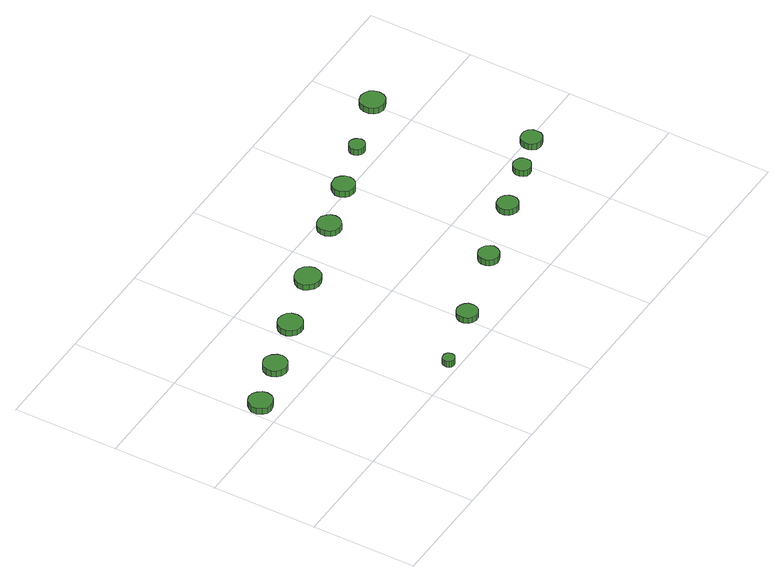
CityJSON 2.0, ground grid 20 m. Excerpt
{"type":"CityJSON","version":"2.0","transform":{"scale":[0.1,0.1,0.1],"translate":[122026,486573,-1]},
"CityObjects":{
"tree1":{"type":"SolitaryVegetationObject","attributes":{"function":"something"},"geometry":[{"type":"MultiSurface","lod":"1","boundaries":[[[0,1,2,3,4,5,6,7,8,9,10,11,12,13,14]],[[15,16,17,18,19,20,21,22,23,24,25,26,27,28,29]],[[0,29,28,1]],[[1,28,27,2]],[[2,27,26,3]],[[3,26,25,4]],[[4,25,24,5]],[[5,24,23,6]],[[6,23,22,7]],[[7,22,21,8]],[[8,21,20,9]],[[9,20,19,10]],[[10,19,18,11]],[[11,18,17,12]],[[12,17,16,13]],[[13,16,15,14]],[[14,15,29,0]]]}]},
"tree2":{"type":"SolitaryVegetationObject","attributes":{"function":"something"},"geometry":[{"type":"MultiSurface","lod":"1","boundaries":[[[30,31,32,33,34,35,36,37,38,39,40,41,42,43,44]],[[45,46,47,48,49,50,51,52,53,54,55,56,57,58,59]],[[30,59,58,31]],[[31,58,57,32]],[[32,57,56,33]],[[33,56,55,34]],[[34,55,54,35]],[[35,54,53,36]],[[36,53,52,37]],[[37,52,51,38]],[[38,51,50,39]],[[39,50,49,40]],[[40,49,48,41]],[[41,48,47,42]],[[42,47,46,43]],[[43,46,45,44]],[[44,45,59,30]]]}]},
"tree3":{"type":"SolitaryVegetationObject","attributes":{"function":"something"},"geometry":[{"type":"MultiSurface","lod":"1","boundaries":[[[60,61,62,63,64,65,66,67,68,69,70,71,72,73,74]],[[75,76,77,78,79,80,81,82,83,84,85,86,87,88,89]],[[60,89,88,61]],[[61,88,87,62]],[[62,87,86,63]],[[63,86,85,64]],[[64,85,84,65]],[[65,84,83,66]],[[66,83,82,67]],[[67,82,81,68]],[[68,81,80,69]],[[69,80,79,70]],[[70,79,78,71]],[[71,78,77,72]],[[72,77,76,73]],[[73,76,75,74]],[[74,75,89,60]]]}]},
"tree4":{"type":"SolitaryVegetationObject","attributes":{"function":"something"},"geometry":[{"type":"MultiSurface","lod":"1","boundaries":[[[90,91,92,93,94,95,96,97,98,99,100,101,102,103,104]],[[105,106,107,108,109,110,111,112,113,114,115,116,117,118,119]],[[90,119,118,91]],[[91,118,117,92]],[[92,117,116,93]],[[93,116,115,94]],[[94,115,114,95]],[[95,114,113,96]],[[96,113,112,97]],[[97,112,111,98]],[[98,111,110,99]],[[99,110,109,100]],[[100,109,108,101]],[[101,108,107,102]],[[102,107,106,103]],[[103,106,105,104]],[[104,105,119,90]]]}]},
"tree5":{"type":"SolitaryVegetationObject","attributes":{"function":"something"},"geometry":[{"type":"MultiSurface","lod":"1","boundaries":[[[120,121,122,123,124,125,126,127,128,129,130,131,132,133,134]],[[135,136,137,138,139,140,141,142,143,144,145,146,147,148,149]],[[120,149,148,121]],[[121,148,147,122]],[[122,147,146,123]],[[123,146,145,124]],[[124,145,144,125]],[[125,144,143,126]],[[126,143,142,127]],[[127,142,141,128]],[[128,141,140,129]],[[129,140,139,130]],[[130,139,138,131]],[[131,138,137,132]],[[132,137,136,133]],[[133,136,135,134]],[[134,135,149,120]]]}]},
"tree6":{"type":"SolitaryVegetationObject","attributes":{"function":"something"},"geometry":[{"type":"MultiSurface","lod":"1","boundaries":[[[150,151,152,153,154,155,156,157,158,159,160,161,162,163,164]],[[165,166,167,168,169,170,171,172,173,174,175,176,177,178,179]],[[150,179,178,151]],[[151,178,177,152]],[[152,177,176,153]],[[153,176,175,154]],[[154,175,174,155]],[[155,174,173,156]],[[156,173,172,157]],[[157,172,171,158]],[[158,171,170,159]],[[159,170,169,160]],[[160,169,168,161]],[[161,168,167,162]],[[162,167,166,163]],[[163,166,165,164]],[[164,165,179,150]]]}]},
"tree7":{"type":"SolitaryVegetationObject","attributes":{"function":"something"},"geometry":[{"type":"MultiSurface","lod":"1","boundaries":[[[180,181,182,183,184,185,186,187,188,189,190,191,192,193,194]],[[195,196,197,198,199,200,201,202,203,204,205,206,207,208,209]],[[180,209,208,181]],[[181,208,207,182]],[[182,207,206,183]],[[183,206,205,184]],[[184,205,204,185]],[[185,204,203,186]],[[186,203,202,187]],[[187,202,201,188]],[[188,201,200,189]],[[189,200,199,190]],[[190,199,198,191]],[[191,198,197,192]],[[192,197,196,193]],[[193,196,195,194]],[[194,195,209,180]]]}]},
"tree8":{"type":"SolitaryVegetationObject","attributes":{"function":"something"},"geometry":[{"type":"MultiSurface","lod":"1","boundaries":[[[210,211,212,213,214,215,216,217,218,219,220,221,222,223,224]],[[225,226,227,228,229,230,231,232,233,234,235,236,237,238,239]],[[210,239,238,211]],[[211,238,237,212]],[[212,237,236,213]],[[213,236,235,214]],[[214,235,234,215]],[[215,234,233,216]],[[216,233,232,217]],[[217,232,231,218]],[[218,231,230,219]],[[219,230,229,220]],[[220,229,228,221]],[[221,228,227,222]],[[222,227,226,223]],[[223,226,225,224]],[[224,225,239,210]]]}]},
"tree9":{"type":"SolitaryVegetationObject","attributes":{"function":"something"},"geometry":[{"type":"MultiSurface","lod":"1","boundaries":[[[240,241,242,243,244,245,246,247,248,249,250,251,252,253,254]],[[255,256,257,258,259,260,261,262,263,264,265,266,267,268,269]],[[240,269,268,241]],[[241,268,267,242]],[[242,267,266,243]],[[243,266,265,244]],[[244,265,264,245]],[[245,264,263,246]],[[246,263,262,247]],[[247,262,261,248]],[[248,261,260,249]],[[249,260,259,250]],[[250,259,258,251]],[[251,258,257,252]],[[252,257,256,253]],[[253,256,255,254]],[[254,255,269,240]]]}]},
"tree10":{"type":"SolitaryVegetationObject","attributes":{"function":"something"},"geometry":[{"type":"MultiSurface","lod":"1","boundaries":[[[270,271,272,273,274,275,276,277,278,279,280,281,282,283,284]],[[285,286,287,288,289,290,291,292,293,294,295,296,297,298,299]],[[270,299,298,271]],[[271,298,297,272]],[[272,297,296,273]],[[273,296,295,274]],[[274,295,294,275]],[[275,294,293,276]],[[276,293,292,277]],[[277,292,291,278]],[[278,291,290,279]],[[279,290,289,280]],[[280,289,288,281]],[[281,288,287,282]],[[282,287,286,283]],[[283,286,285,284]],[[284,285,299,270]]]}]},
"tree11":{"type":"SolitaryVegetationObject","attributes":{"function":"something"},"geometry":[{"type":"MultiSurface","lod":"1","boundaries":[[[300,301,302,303,304,305,306,307,308,309,310,311,312,313,314]],[[315,316,317,318,319,320,321,322,323,324,325,326,327,328,329]],[[300,329,328,301]],[[301,328,327,302]],[[302,327,326,303]],[[303,326,325,304]],[[304,325,324,305]],[[305,324,323,306]],[[306,323,322,307]],[[307,322,321,308]],[[308,321,320,309]],[[309,320,319,310]],[[310,319,318,311]],[[311,318,317,312]],[[312,317,316,313]],[[313,316,315,314]],[[314,315,329,300]]]}]},
"tree12":{"type":"SolitaryVegetationObject","attributes":{"function":"something"},"geometry":[{"type":"MultiSurface","lod":"1","boundaries":[[[330,331,332,333,334,335,336,337,338,339,340,341,342,343,344]],[[345,346,347,348,349,350,351,352,353,354,355,356,357,358,359]],[[330,359,358,331]],[[331,358,357,332]],[[332,357,356,333]],[[333,356,355,334]],[[334,355,354,335]],[[335,354,353,336]],[[336,353,352,337]],[[337,352,351,338]],[[338,351,350,339]],[[339,350,349,340]],[[340,349,348,341]],[[341,348,347,342]],[[342,347,346,343]],[[343,346,345,344]],[[344,345,359,330]]]}]},
"tree13":{"type":"SolitaryVegetationObject","attributes":{"function":"something"},"geometry":[{"type":"MultiSurface","lod":"1","boundaries":[[[360,361,362,363,364,365,366,367,368,369,370,371,372,373,374]],[[375,376,377,378,379,380,381,382,383,384,385,386,387,388,389]],[[360,389,388,361]],[[361,388,387,362]],[[362,387,386,363]],[[363,386,385,364]],[[364,385,384,365]],[[365,384,383,366]],[[366,383,382,367]],[[367,382,381,368]],[[368,381,380,369]],[[369,380,379,370]],[[370,379,378,371]],[[371,378,377,372]],[[372,377,376,373]],[[373,376,375,374]],[[374,375,389,360]]]}]},
"tree14":{"type":"SolitaryVegetationObject","attributes":{"function":"something"},"geometry":[{"type":"MultiSurface","lod":"1","boundaries":[[[390,391,392,393,394,395,396,397,398,399,400,401,402,403,404]],[[405,406,407,408,409,410,411,412,413,414,415,416,417,418,419]],[[390,419,418,391]],[[391,418,417,392]],[[392,417,416,393]],[[393,416,415,394]],[[394,415,414,395]],[[395,414,413,396]],[[396,413,412,397]],[[397,412,411,398]],[[398,411,410,399]],[[399,410,409,400]],[[400,409,408,401]],[[401,408,407,402]],[[402,407,406,403]],[[403,406,405,404]],[[404,405,419,390]]]}]}
},
"vertices":[
[49,242,18],[47,251,18],[41,259,18],[33,264,18],[24,265,18],[15,262,18],[8,255,18],[4,247,18],[4,237,18],[8,229,18],[15,222,18],[24,220,18],[33,221,18],[41,225,18],[47,233,18],[47,233,5],[41,225,5],[33,221,5],[24,220,5],[15,222,5],[8,229,5],[4,237,5],[4,247,5],[8,255,5],[15,262,5],[24,265,5],[33,264,5],[41,259,5],[47,251,5],[49,242,5],
[146,270,18],[144,279,18],[138,287,18],[130,292,18],[121,293,18],[112,290,18],[105,284,18],[101,275,18],[101,266,18],[105,257,18],[112,251,18],[121,248,18],[130,249,18],[138,254,18],[144,261,18],[144,261,5],[138,254,5],[130,249,5],[121,248,5],[112,251,5],[105,257,5],[101,266,5],[101,275,5],[105,284,5],[112,290,5],[121,293,5],[130,292,5],[138,287,5],[144,279,5],[146,270,5],
[300,20,18],[299,25,18],[297,28,18],[292,31,18],[288,31,18],[283,30,18],[280,27,18],[278,22,18],[278,18,18],[280,13,18],[283,10,18],[288,9,18],[292,9,18],[297,12,18],[299,15,18],[299,15,5],[297,12,5],[292,9,5],[288,9,5],[283,10,5],[280,13,5],[278,18,5],[278,22,5],[280,27,5],[283,30,5],[288,31,5],[292,31,5],[297,28,5],[299,25,5],[300,20,5],
[252,303,17],[250,313,17],[245,321,17],[236,325,17],[226,326,17],[217,323,17],[210,317,17],[206,308,17],[206,298,17],[210,289,17],[217,283,17],[226,280,17],[236,281,17],[245,286,17],[250,293,17],[250,293,5],[245,286,5],[236,281,5],[226,280,5],[217,283,5],[210,289,5],[206,298,5],[206,308,5],[210,317,5],[217,323,5],[226,326,5],[236,325,5],[245,321,5],[250,313,5],[252,303,5],
[429,55,18],[428,63,18],[423,69,18],[416,73,18],[408,74,18],[400,72,18],[394,66,18],[391,59,18],[391,51,18],[394,43,18],[400,38,18],[408,35,18],[416,36,18],[423,40,18],[428,47,18],[428,47,6],[423,40,6],[416,36,6],[408,35,6],[400,38,6],[394,43,6],[391,51,6],[391,59,6],[394,66,6],[400,72,6],[408,74,6],[416,73,6],[423,69,6],[428,63,6],[429,55,6],
[373,339,17],[371,349,17],[365,357,17],[356,362,17],[346,363,17],[336,360,17],[329,353,17],[324,344,17],[324,334,17],[329,325,17],[336,318,17],[346,315,17],[356,316,17],[365,321,17],[371,329,17],[371,329,5],[365,321,5],[356,316,5],[346,315,5],[336,318,5],[329,325,5],[324,334,5],[324,344,5],[329,353,5],[336,360,5],[346,363,5],[356,362,5],[365,357,5],[371,349,5],[373,339,5],
[579,101,18],[577,108,18],[572,115,18],[565,119,18],[557,120,18],[549,117,18],[543,112,18],[540,105,18],[540,96,18],[543,89,18],[549,84,18],[557,81,18],[565,82,18],[572,86,18],[577,93,18],[577,93,5],[572,86,5],[565,82,5],[557,81,5],[549,84,5],[543,89,5],[540,96,5],[540,105,5],[543,112,5],[549,117,5],[557,120,5],[565,119,5],[572,115,5],[577,108,5],[579,101,5],
[508,378,17],[506,387,17],[501,394,17],[493,399,17],[484,400,17],[475,397,17],[468,391,17],[465,383,17],[465,374,17],[468,365,17],[475,359,17],[484,356,17],[493,357,17],[501,362,17],[506,369,17],[506,369,5],[501,362,5],[493,357,5],[484,356,5],[475,359,5],[468,365,5],[465,374,5],[465,383,5],[468,391,5],[475,397,5],[484,400,5],[493,399,5],[501,394,5],[506,387,5],[508,378,5],
[605,407,20],[603,416,20],[598,423,20],[590,428,20],[582,428,20],[573,426,20],[567,420,20],[563,412,20],[563,403,20],[567,395,20],[573,389,20],[582,386,20],[590,387,20],[598,392,20],[603,399,20],[603,399,7],[598,392,7],[590,387,7],[582,386,7],[573,389,7],[567,395,7],[563,403,7],[563,412,7],[567,420,7],[573,426,7],[582,428,7],[590,428,7],[598,423,7],[603,416,7],[605,407,7],
[708,140,18],[707,148,18],[702,154,18],[695,158,18],[687,159,18],[679,157,18],[673,151,18],[670,144,18],[670,136,18],[673,128,18],[679,123,18],[687,120,18],[695,121,18],[702,125,18],[707,132,18],[707,132,5],[702,125,5],[695,121,5],[687,120,5],[679,123,5],[673,128,5],[670,136,5],[670,144,5],[673,151,5],[679,157,5],[687,159,5],[695,158,5],[702,154,5],[707,148,5],[708,140,5],
[697,439,23],[696,445,23],[692,450,23],[687,453,23],[681,454,23],[675,452,23],[670,448,23],[667,442,23],[667,436,23],[670,430,23],[675,426,23],[681,424,23],[687,425,23],[692,428,23],[696,433,23],[696,433,10],[692,428,10],[687,425,10],[681,424,10],[675,426,10],[670,430,10],[667,436,10],[667,442,10],[670,448,10],[675,452,10],[681,454,10],[687,453,10],[692,450,10],[696,445,10],[697,439,10],
[804,169,18],[803,176,18],[799,182,18],[792,185,18],[785,186,18],[779,184,18],[774,179,18],[771,173,18],[771,166,18],[774,159,18],[779,154,18],[785,152,18],[792,153,18],[799,157,18],[803,162,18],[803,162,5],[799,157,5],[792,153,5],[785,152,5],[779,154,5],[774,159,5],[771,166,5],[771,173,5],[774,179,5],[779,184,5],[785,186,5],[792,185,5],[799,182,5],[803,176,5],[804,169,5],
[876,192,18],[875,200,18],[870,207,18],[863,211,18],[855,211,18],[847,209,18],[841,204,18],[838,196,18],[838,188,18],[841,181,18],[847,175,18],[855,173,18],[863,173,18],[870,177,18],[875,184,18],[875,184,5],[870,177,5],[863,173,5],[855,173,5],[847,175,5],[841,181,5],[838,188,5],[838,196,5],[841,204,5],[847,209,5],[855,211,5],[863,211,5],[870,207,5],[875,200,5],[876,192,5],
[815,473,27],[813,482,27],[808,490,27],[799,495,27],[790,496,27],[780,493,27],[773,487,27],[769,478,27],[769,468,27],[773,459,27],[780,453,27],[790,450,27],[799,451,27],[808,456,27],[813,463,27],[813,463,14],[808,456,14],[799,451,14],[790,450,14],[780,453,14],[773,459,14],[769,468,14],[769,478,14],[773,487,14],[780,493,14],[790,496,14],[799,495,14],[808,490,14],[813,482,14],[815,473,14]
]}
